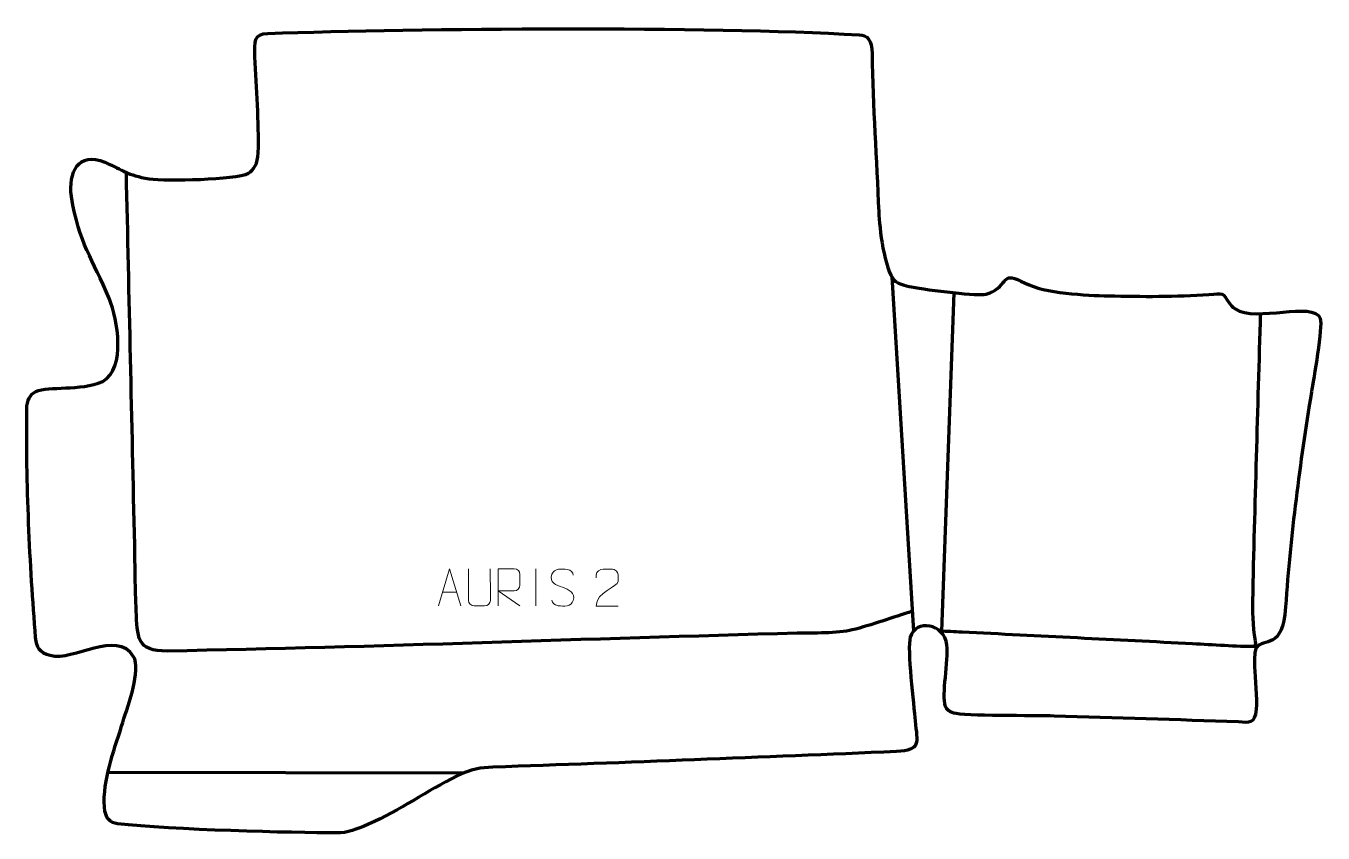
# Model space of a CAD drawing. Header units: millimetres. Extents: x 1266 to 2140, y 89 to 632.
import ezdxf

# ---------------------------------------------------------------- set-up
doc = ezdxf.new("R2010")
doc.units = ezdxf.units.MM
doc.header["$MEASUREMENT"] = 0
doc.layers.add('layer 1', color=7, linetype='Continuous', plot=False)
doc.layers.add('layer 2', color=7, linetype='Continuous')
doc.layers.add('layer 3', color=7, linetype='Continuous')

msp = doc.modelspace()

# ---------------------------------------------------------------- linework, layer by layer
at = {"layer": 'layer 1', "color": 250, "lineweight": 9}
for points, knots in [([(1544.1273, 241.8088), (1544.1273, 241.8088), (1551.4983, 266.7623), (1551.4983, 266.7623), (1551.4983, 266.7623), (1551.4983, 266.7623), (1559.0682, 241.8088), (1559.0682, 241.8088)], [0, 0, 0, 0, 0.33333333, 0.33333333, 0.33333333, 0.33333333, 1, 1, 1, 1]), ([(1578.925, 266.7665), (1578.9246, 261.227), (1579.0204, 251.0252), (1579.0208, 245.4848), (1579.0208, 245.4848), (1578.881, 243.2453), (1577.2038, 241.8191), (1575.0561, 241.8086), (1575.0561, 241.8086), (1572.7242, 241.809), (1570.3923, 241.809), (1568.0608, 241.8086), (1568.0608, 241.8086), (1566.1358, 241.7071), (1564.1637, 243.5236), (1564.1749, 245.4681), (1564.1749, 245.4681), (1564.1752, 251.03), (1564.2706, 261.2054), (1564.2702, 266.7665)], [0, 0, 0, 0, 0.16666667, 0.16666667, 0.16666667, 0.16666667, 0.33333333, 0.33333333, 0.33333333, 0.33333333, 0.5, 0.5, 0.5, 0.5, 0.66666667, 0.66666667, 0.66666667, 0.66666667, 1, 1, 1, 1]), ([(1584.2658, 241.8088), (1584.2658, 241.8088), (1584.2658, 266.7623), (1584.2658, 266.7623), (1584.2658, 266.7623), (1587.8606, 266.7623), (1591.4561, 266.7623), (1595.0513, 266.7623), (1595.0513, 266.7623), (1597.3766, 266.7246), (1598.9339, 265.2346), (1598.9298, 262.8682), (1598.9298, 262.8682), (1598.9294, 260.8327), (1598.9294, 257.7733), (1598.9298, 255.7373), (1598.9298, 255.7373), (1598.9233, 253.8618), (1597.111, 251.92), (1595.1015, 251.9009), (1595.1015, 251.9009), (1595.1015, 251.9009), (1584.2658, 251.9009), (1584.2658, 251.9009), (1584.2658, 251.9009), (1584.2658, 251.9009), (1598.9205, 241.8088), (1598.9205, 241.8088)], [0, 0, 0, 0, 0.125, 0.125, 0.125, 0.125, 0.25, 0.25, 0.25, 0.25, 0.375, 0.375, 0.375, 0.375, 0.5, 0.5, 0.5, 0.5, 0.625, 0.625, 0.625, 0.625, 0.75, 0.75, 0.75, 0.75, 1, 1, 1, 1]), ([(1627.5979, 254.2855), (1623.3496, 255.7559), (1618.4415, 257.5517), (1620.4466, 263.072), (1620.4466, 263.072), (1621.9501, 267.2119), (1627.1637, 266.8234), (1630.7673, 266.2223), (1630.7673, 266.2223), (1633.6279, 265.7451), (1634.4926, 264.5319), (1634.8032, 262.4478)], [0, 0, 0, 0, 0.25, 0.25, 0.25, 0.25, 0.5, 0.5, 0.5, 0.5, 1, 1, 1, 1]), ([(1664.9639, 241.6245), (1660.0495, 241.6248), (1655.1351, 241.6248), (1650.221, 241.6245), (1650.221, 241.6245), (1650.221, 251.5568), (1664.872, 254.198), (1664.9639, 258.5083), (1664.9639, 258.5083), (1664.9636, 259.9324), (1664.9636, 261.3561), (1664.9639, 262.7794), (1664.9639, 262.7794), (1664.947, 264.8565), (1662.8242, 266.5813), (1661.1532, 266.5986), (1661.1532, 266.5986), (1659.08, 266.5982), (1657.0071, 266.5982), (1654.9347, 266.5986), (1654.9347, 266.5986), (1653.1126, 266.6151), (1650.2879, 264.823), (1650.221, 262.7294), (1650.221, 262.7294), (1650.221, 262.7294), (1650.221, 260.6746), (1650.221, 260.6746)], [0, 0, 0, 0, 0.125, 0.125, 0.125, 0.125, 0.25, 0.25, 0.25, 0.25, 0.375, 0.375, 0.375, 0.375, 0.5, 0.5, 0.5, 0.5, 0.625, 0.625, 0.625, 0.625, 0.75, 0.75, 0.75, 0.75, 1, 1, 1, 1]), ([(1627.5979, 254.2854), (1631.6165, 252.6387), (1636.646, 250.7504), (1634.812, 245.3901), (1634.812, 245.3901), (1633.3522, 241.1237), (1628.4414, 241.3804), (1624.7153, 241.9351), (1624.7153, 241.9351), (1621.9653, 242.3449), (1620.7444, 243.5584), (1620.3664, 245.6706)], [0, 0, 0, 0, 0.25, 0.25, 0.25, 0.25, 0.5, 0.5, 0.5, 0.5, 1, 1, 1, 1])]:
    msp.add_open_spline(points, degree=3, knots=knots, dxfattribs=at)
for points in [[(1609.5979, 266.7726), (1609.5979, 266.7726), (1609.5979, 241.7985), (1609.5979, 241.7985)], [(1546.8499, 251.0582), (1546.8499, 251.0582), (1556.3456, 251.0582), (1556.3456, 251.0582)]]:
    msp.add_open_spline(points, degree=3, dxfattribs=at)
at = {"layer": 'layer 2', "color": 142, "lineweight": 158}
for points in [[(1863.1381, 238.1372), (1850.2599, 234.1078), (1835.5019, 228.8285), (1822.6629, 225.5836), (1822.6629, 225.5836), (1812.9802, 223.1365), (1796.0841, 223.6185), (1785.5221, 223.3471), (1785.5221, 223.3471), (1644.3106, 219.7175), (1502.7506, 213.9081), (1361.5893, 211.3698), (1361.5893, 211.3698), (1340.3653, 210.9881), (1341.3637, 221.1744), (1340.488, 238.5688), (1340.488, 238.5688), (1339.7429, 253.3659), (1339.7608, 268.1142), (1339.4578, 282.912), (1339.4578, 282.912), (1337.5991, 366.4509), (1335.7402, 449.9898), (1333.8814, 533.5287)], [(2097.4666, 438.4831), (2095.7471, 374.1347), (2093.6285, 309.6274), (2092.2455, 245.2941), (2092.2455, 245.2941), (2092.0012, 233.9326), (2092.9281, 225.391), (2094.4961, 214.237), (2094.4961, 214.237), (2094.3062, 216.3715), (2094.2013, 217.2964), (2094.5408, 214.4662), (2094.5408, 214.4662), (2081.2148, 214.2281), (2065.491, 215.5759), (2051.9503, 216.2589), (2051.9503, 216.2589), (2000.176, 218.8696), (1948.4018, 221.4815), (1896.6275, 224.0927), (1896.6275, 224.0927), (1891.6492, 224.3437), (1886.6709, 224.5948), (1881.6926, 224.8459)]]:
    msp.add_open_spline(points, degree=3, knots=[0, 0, 0, 0, 0.14285714, 0.14285714, 0.14285714, 0.14285714, 0.28571429, 0.28571429, 0.28571429, 0.28571429, 0.42857143, 0.42857143, 0.42857143, 0.42857143, 0.57142857, 0.57142857, 0.57142857, 0.57142857, 0.71428571, 0.71428571, 0.71428571, 0.71428571, 1, 1, 1, 1], dxfattribs=at)
for points in [[(1849.3673, 463.3647), (1849.3673, 463.3647), (1863.952, 224.8248), (1863.952, 224.8248)], [(1883.0577, 224.777), (1883.0577, 224.777), (1891.267, 452.5971), (1891.267, 452.5971)], [(1560.8433, 129.2583), (1560.8433, 129.2583), (1321.3548, 129.6032), (1321.3548, 129.6032)]]:
    msp.add_open_spline(points, degree=3, dxfattribs=at)
at = {"layer": 'layer 3', "color": 242, "lineweight": 158}
msp.add_open_spline([(1958.6638, 167.6595), (2000.0177, 166.3545), (2041.3829, 165.1541), (2082.7294, 163.6667), (2082.7294, 163.6667), (2090.3441, 163.3928), (2093.6154, 161.656), (2094.733, 172.1827), (2094.733, 172.1827), (2095.4754, 179.1754), (2093.872, 193.0697), (2093.6875, 200.8452), (2093.6875, 200.8452), (2093.6072, 204.2276), (2093.3699, 210.0939), (2094.5944, 213.2331), (2094.5944, 213.2331), (2100.1556, 221.2294), (2112.4229, 211.0015), (2114.4783, 241.1387), (2114.4783, 241.1387), (2117.9712, 290.1659), (2124.0648, 337.3633), (2131.9485, 385.8382), (2131.9485, 385.8382), (2133.2149, 393.6251), (2139.7639, 430.1487), (2137.8534, 435.1527), (2137.8534, 435.1527), (2133.1138, 447.5663), (2094.9535, 432.3124), (2080.5161, 441.7362), (2080.5161, 441.7362), (2078.5671, 443.0083), (2077.7927, 443.9704), (2076.4318, 445.7966), (2076.4318, 445.7966), (2072.1132, 452.8701), (2072.702, 452.1476), (2062.9228, 451.4367), (2062.9228, 451.4367), (2041.1715, 449.868), (2017.2049, 449.9545), (1995.3477, 450.4995), (1995.3477, 450.4995), (1979.9321, 450.8839), (1952.4375, 451.9885), (1939.094, 459.0823), (1939.094, 459.0823), (1922.7834, 467.3051), (1929.1661, 459.8686), (1916.8257, 453.0913), (1916.8257, 453.0913), (1915.263, 452.2331), (1913.4269, 451.7168), (1911.4235, 451.4443), (1911.4235, 451.4443), (1904.4908, 450.5013), (1868.4306, 455.1139), (1860.9251, 456.7973), (1860.9251, 456.7973), (1856.4778, 457.7948), (1852.8339, 459.0888), (1851.228, 460.791), (1851.228, 460.791), (1844.1799, 468.262), (1840.9558, 496.2492), (1840.5358, 506.9502), (1840.5358, 506.9502), (1839.1153, 542.4097), (1836.4864, 577.8434), (1836.0055, 613.3321), (1836.0055, 613.3321), (1835.8746, 622.9873), (1832.9599, 625.8673), (1827.2623, 626.1945), (1827.2623, 626.1945), (1723.468, 632.1548), (1532.1375, 630.7125), (1429.0179, 627.104), (1429.0179, 627.104), (1419.6455, 626.776), (1420.091, 621.7763), (1420.4749, 611.2689), (1420.4749, 611.2689), (1421.3276, 590.1514), (1423.2713, 567.7582), (1422.7224, 546.7462), (1422.7224, 546.7462), (1422.2542, 539.2603), (1419.8125, 535.2397), (1416.0598, 533.0369), (1416.0598, 533.0369), (1407.2236, 528.6531), (1360.8058, 527.6063), (1349.317, 529.2978), (1349.317, 529.2978), (1333.8721, 531.749), (1332.4303, 534.9433), (1319.3801, 540.4095), (1319.3801, 540.4095), (1301.2457, 548.0053), (1294.7017, 533.3711), (1296.8726, 517.4164), (1296.8726, 517.4164), (1302.1746, 484.9262), (1310.8627, 476.4923), (1322.3872, 448.3473), (1322.3872, 448.3473), (1327.9448, 434.2831), (1333.8607, 402.1261), (1317.9554, 392.8017), (1317.9554, 392.8017), (1302.322, 386.2987), (1282.0494, 390.0603), (1272.8526, 386.0088), (1272.8526, 386.0088), (1268.8538, 384.2473), (1266.886, 379.8284), (1266.8044, 374.6271), (1266.8044, 374.6271), (1266.2262, 325.4491), (1268.7123, 269.2648), (1272.7728, 220.3995), (1272.7728, 220.3995), (1273.3314, 213.6769), (1275.4702, 210.2175), (1282.4761, 208.2974), (1282.4761, 208.2974), (1298.3083, 203.9586), (1327.1968, 226.1954), (1338.6906, 207.5719), (1338.6906, 207.5719), (1338.6906, 207.5719), (1339.4528, 206.144), (1339.4528, 206.144), (1339.4528, 206.144), (1342.8508, 193.6754), (1334.3409, 173.5603), (1330.6739, 160.9193), (1330.6739, 160.9193), (1325.2488, 142.9824), (1317.9932, 125.2896), (1319.0355, 106.2207), (1319.0355, 106.2207), (1319.5427, 98.9522), (1323.0206, 95.7003), (1327.9861, 95.1277), (1327.9861, 95.1277), (1364.1234, 90.9602), (1446.1233, 89.0569), (1475.4209, 88.9167), (1475.4209, 88.9167), (1482.9271, 88.8808), (1488.6968, 91.2934), (1496.956, 94.8876), (1496.956, 94.8876), (1518.3819, 104.2118), (1536.1813, 117.3245), (1556.5407, 127.354), (1556.5407, 127.354), (1566.1273, 131.9502), (1572.8473, 132.9617), (1580.6102, 133.2233), (1580.6102, 133.2233), (1671.3563, 136.2819), (1761.7699, 139.8827), (1852.4881, 143.7378), (1852.4881, 143.7378), (1869.1299, 144.7315), (1866.4485, 149.3669), (1865.1, 164.3694), (1865.1, 164.3694), (1864.1445, 174.7462), (1859.5113, 213.1212), (1861.7217, 220.627), (1861.7217, 220.627), (1865.4404, 233.2545), (1884.7934, 229.9283), (1886.4116, 215.5362), (1886.4116, 215.5362), (1887.6001, 204.966), (1882.8816, 181.2805), (1885.3597, 174.548), (1885.3597, 174.548), (1886.3199, 171.9392), (1888.3991, 170.4356), (1891.0108, 169.5978), (1891.0108, 169.5978), (1897.3954, 167.5497), (1945.9477, 168.0607), (1958.6638, 167.6595)], degree=3, knots=[0, 0, 0, 0, 0.02040816, 0.02040816, 0.02040816, 0.02040816, 0.04081633, 0.04081633, 0.04081633, 0.04081633, 0.06122449, 0.06122449, 0.06122449, 0.06122449, 0.08163265, 0.08163265, 0.08163265, 0.08163265, 0.10204082, 0.10204082, 0.10204082, 0.10204082, 0.12244898, 0.12244898, 0.12244898, 0.12244898, 0.14285714, 0.14285714, 0.14285714, 0.14285714, 0.16326531, 0.16326531, 0.16326531, 0.16326531, 0.18367347, 0.18367347, 0.18367347, 0.18367347, 0.20408163, 0.20408163, 0.20408163, 0.20408163, 0.2244898, 0.2244898, 0.2244898, 0.2244898, 0.24489796, 0.24489796, 0.24489796, 0.24489796, 0.26530612, 0.26530612, 0.26530612, 0.26530612, 0.28571429, 0.28571429, 0.28571429, 0.28571429, 0.30612245, 0.30612245, 0.30612245, 0.30612245, 0.32653061, 0.32653061, 0.32653061, 0.32653061, 0.34693878, 0.34693878, 0.34693878, 0.34693878, 0.36734694, 0.36734694, 0.36734694, 0.36734694, 0.3877551, 0.3877551, 0.3877551, 0.3877551, 0.40816327, 0.40816327, 0.40816327, 0.40816327, 0.42857143, 0.42857143, 0.42857143, 0.42857143, 0.44897959, 0.44897959, 0.44897959, 0.44897959, 0.46938776, 0.46938776, 0.46938776, 0.46938776, 0.48979592, 0.48979592, 0.48979592, 0.48979592, 0.51020408, 0.51020408, 0.51020408, 0.51020408, 0.53061224, 0.53061224, 0.53061224, 0.53061224, 0.55102041, 0.55102041, 0.55102041, 0.55102041, 0.57142857, 0.57142857, 0.57142857, 0.57142857, 0.59183673, 0.59183673, 0.59183673, 0.59183673, 0.6122449, 0.6122449, 0.6122449, 0.6122449, 0.63265306, 0.63265306, 0.63265306, 0.63265306, 0.65306122, 0.65306122, 0.65306122, 0.65306122, 0.67346939, 0.67346939, 0.67346939, 0.67346939, 0.69387755, 0.69387755, 0.69387755, 0.69387755, 0.71428571, 0.71428571, 0.71428571, 0.71428571, 0.73469388, 0.73469388, 0.73469388, 0.73469388, 0.75510204, 0.75510204, 0.75510204, 0.75510204, 0.7755102, 0.7755102, 0.7755102, 0.7755102, 0.79591837, 0.79591837, 0.79591837, 0.79591837, 0.81632653, 0.81632653, 0.81632653, 0.81632653, 0.83673469, 0.83673469, 0.83673469, 0.83673469, 0.85714286, 0.85714286, 0.85714286, 0.85714286, 0.87755102, 0.87755102, 0.87755102, 0.87755102, 0.89795918, 0.89795918, 0.89795918, 0.89795918, 0.91836735, 0.91836735, 0.91836735, 0.91836735, 0.93877551, 0.93877551, 0.93877551, 0.93877551, 0.95918367, 0.95918367, 0.95918367, 0.95918367, 1, 1, 1, 1], dxfattribs=at)

doc.saveas('drawing.dxf')
